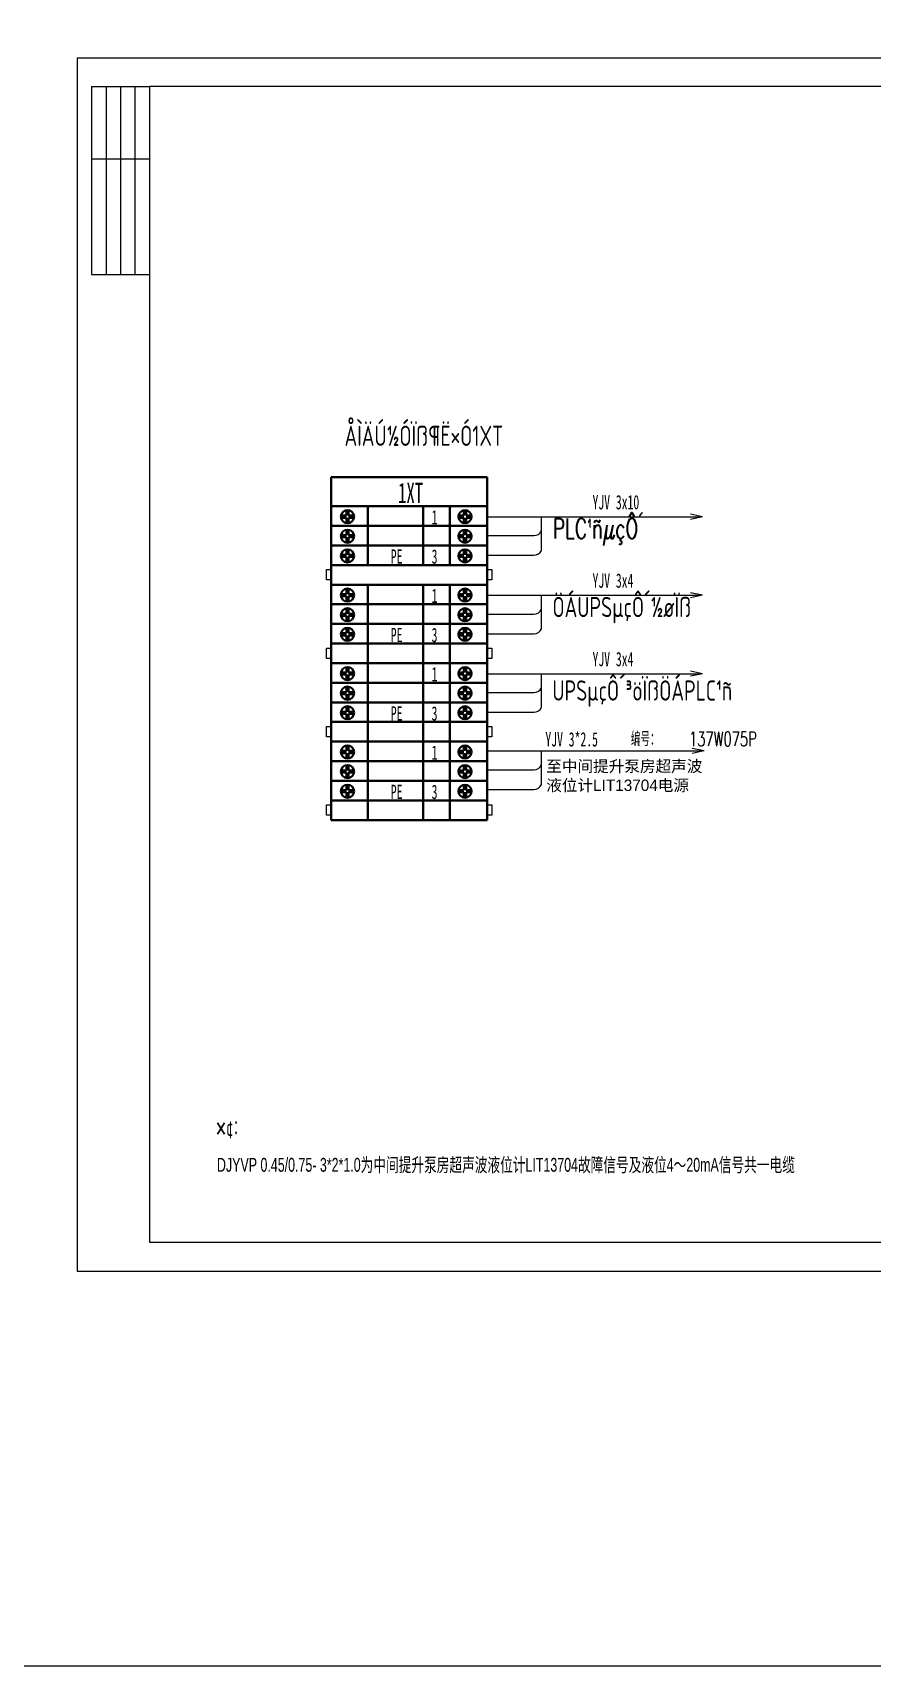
# Model space of a CAD drawing. Header units: millimetres. Extents: x 201 to 11482, y -7821 to 251.
# Drawn here: x 7476 to 7766, y -5888 to -5322 of the extents above; entities that cross this region are included whole.
import ezdxf

# ---------------------------------------------------------------- set-up
doc = ezdxf.new("R2010")
doc.units = ezdxf.units.MM
doc.linetypes.add('CENTER2', pattern=[1.125, 0.75, -0.125, 0.125, -0.125])
doc.layers.add('01', color=3, linetype='Continuous', lineweight=40)
doc.layers.add('SECTION', color=3, linetype='CENTER2', lineweight=9)
doc.layers.add('02', color=7, linetype='Continuous')
doc.layers.add('11', color=7, linetype='Continuous')
doc.styles.add('HZ', font='txt', dxfattribs={"width": 0.67, "bigfont": 'hztxt'})

msp = doc.modelspace()

# ---------------------------------------------------------------- linework, layer by layer
for p, q in [((7491.343, -5331.003), (7491.343, -5751.009)), ((7491.343, -5331.003), (8085.351, -5331.003)), ((7501.343, -5341.004), (7501.343, -5406.004)), ((7506.343, -5341.004), (7506.343, -5406.004)), ((7511.343, -5341.004), (7511.343, -5406.004)), ((7496.343, -5366.004), (7516.343, -5366.004)), ((7496.343, -5406.004), (7516.343, -5406.004)), ((7491.343, -5751.009), (8085.351, -5751.009))]:
    msp.add_line(p, q)
at = {"color": 1}
for p, q in [((7496.343, -5341.004), (7516.343, -5341.004)), ((7496.343, -5341.004), (7496.343, -5406.004)), ((7516.343, -5341.004), (7516.343, -5741.009)), ((8075.351, -5341.004), (7516.343, -5341.004)), ((7516.343, -5741.009), (8075.351, -5741.009)), ((7516.343, -5741.009), (8072.351, -5741.009))]:
    msp.add_line(p, q, dxfattribs=at)
msp.add_lwpolyline([(741.178, -4154.422), (11482.36, -4154.422), (11482.36, -5887.788), (741.178, -5887.788)], close=True)
for points in [[(7579.231, -5511.78), (7577.577, -5511.78), (7577.577, -5508.173), (7579.231, -5508.173)], [(7634.861, -5511.78), (7633.208, -5511.78), (7633.208, -5508.173), (7634.861, -5508.173)], [(7579.231, -5538.931), (7577.577, -5538.931), (7577.577, -5535.324), (7579.231, -5535.324)], [(7634.861, -5538.931), (7633.208, -5538.931), (7633.208, -5535.324), (7634.861, -5535.324)], [(7579.231, -5566.083), (7577.577, -5566.083), (7577.577, -5562.476), (7579.231, -5562.476)], [(7634.861, -5566.083), (7633.208, -5566.083), (7633.208, -5562.476), (7634.861, -5562.476)], [(7579.231, -5593.234), (7577.577, -5593.234), (7577.577, -5589.627), (7579.231, -5589.627)], [(7634.861, -5593.234), (7633.208, -5593.234), (7633.208, -5589.627), (7634.861, -5589.627)]]:
    msp.add_lwpolyline(points, close=True, dxfattribs=at)
at = {"layer": '01', "color": 1, "linetype": 'Continuous'}
for p, q in [((7633.208, -5476.184), (7579.231, -5476.184)), ((7579.231, -5594.855), (7579.231, -5476.184)), ((7633.208, -5476.184), (7633.208, -5594.855)), ((7633.208, -5486.249), (7579.231, -5486.249)), ((7584.519, -5489.503), (7582.637, -5489.503)), ((7584.519, -5490.21), (7582.637, -5490.21)), ((7584.519, -5487.622), (7584.519, -5489.503)), ((7584.519, -5490.21), (7584.519, -5492.091)), ((7585.226, -5487.622), (7585.226, -5489.503)), ((7587.107, -5489.503), (7585.226, -5489.503)), ((7587.107, -5490.21), (7585.226, -5490.21)), ((7585.226, -5490.21), (7585.226, -5492.091)), ((7591.917, -5486.249), (7591.913, -5506.613)), ((7611.111, -5506.613), (7611.111, -5486.249)), ((7620.346, -5486.249), (7620.347, -5506.613)), ((7625.184, -5489.503), (7623.303, -5489.503)), ((7625.184, -5490.21), (7623.303, -5490.21)), ((7625.184, -5487.622), (7625.184, -5489.503)), ((7625.184, -5490.21), (7625.184, -5492.091)), ((7625.891, -5487.622), (7625.891, -5489.503)), ((7627.772, -5489.503), (7625.891, -5489.503)), ((7627.772, -5490.21), (7625.891, -5490.21)), ((7625.891, -5490.21), (7625.891, -5492.091)), ((7633.208, -5493.037), (7579.231, -5493.037)), ((7584.519, -5494.41), (7584.519, -5496.291)), ((7585.226, -5494.41), (7585.226, -5496.291)), ((7625.184, -5494.41), (7625.184, -5496.291)), ((7625.891, -5494.41), (7625.891, -5496.291)), ((7633.208, -5499.825), (7579.231, -5499.825)), ((7584.519, -5496.291), (7582.637, -5496.291)), ((7584.519, -5496.998), (7582.637, -5496.998)), ((7584.519, -5496.998), (7584.519, -5498.879)), ((7584.519, -5501.198), (7584.519, -5503.079)), ((7587.107, -5496.291), (7585.226, -5496.291)), ((7585.226, -5496.998), (7585.226, -5498.879)), ((7587.107, -5496.998), (7585.226, -5496.998)), ((7585.226, -5501.198), (7585.226, -5503.079)), ((7625.184, -5496.291), (7623.303, -5496.291)), ((7625.184, -5496.998), (7623.303, -5496.998)), ((7625.184, -5496.998), (7625.184, -5498.879)), ((7625.184, -5501.198), (7625.184, -5503.079)), ((7627.772, -5496.291), (7625.891, -5496.291)), ((7625.891, -5496.998), (7625.891, -5498.879)), ((7627.772, -5496.998), (7625.891, -5496.998)), ((7625.891, -5501.198), (7625.891, -5503.079)), ((7633.208, -5506.613), (7579.231, -5506.613)), ((7584.519, -5503.079), (7582.637, -5503.079)), ((7584.519, -5503.786), (7582.637, -5503.786)), ((7584.519, -5503.786), (7584.519, -5505.667)), ((7587.107, -5503.079), (7585.226, -5503.079)), ((7585.226, -5503.786), (7585.226, -5505.667)), ((7587.107, -5503.786), (7585.226, -5503.786)), ((7625.184, -5503.079), (7623.303, -5503.079)), ((7625.184, -5503.786), (7623.303, -5503.786)), ((7625.184, -5503.786), (7625.184, -5505.667)), ((7627.772, -5503.079), (7625.891, -5503.079)), ((7625.891, -5503.786), (7625.891, -5505.667)), ((7627.772, -5503.786), (7625.891, -5503.786)), ((7633.208, -5513.401), (7579.231, -5513.401)), ((7584.519, -5516.655), (7582.637, -5516.655)), ((7584.519, -5517.362), (7582.637, -5517.362)), ((7584.519, -5514.773), (7584.519, -5516.655)), ((7584.519, -5517.362), (7584.519, -5519.243)), ((7585.226, -5514.773), (7585.226, -5516.655)), ((7587.107, -5516.655), (7585.226, -5516.655)), ((7585.226, -5517.362), (7585.226, -5519.243)), ((7587.107, -5517.362), (7585.226, -5517.362)), ((7591.912, -5513.401), (7591.902, -5594.855)), ((7611.112, -5594.855), (7611.111, -5513.401)), ((7620.347, -5513.401), (7620.349, -5594.855)), ((7625.184, -5516.655), (7623.303, -5516.655)), ((7625.184, -5517.362), (7623.303, -5517.362)), ((7625.184, -5514.773), (7625.184, -5516.655)), ((7625.184, -5517.362), (7625.184, -5519.243)), ((7625.891, -5514.773), (7625.891, -5516.655)), ((7627.772, -5516.655), (7625.891, -5516.655)), ((7625.891, -5517.362), (7625.891, -5519.243)), ((7627.772, -5517.362), (7625.891, -5517.362)), ((7633.208, -5520.189), (7579.231, -5520.189)), ((7584.519, -5523.442), (7582.637, -5523.442)), ((7584.519, -5524.15), (7582.637, -5524.15)), ((7584.519, -5521.561), (7584.519, -5523.442)), ((7584.519, -5524.15), (7584.519, -5526.031)), ((7585.226, -5521.561), (7585.226, -5523.442)), ((7587.107, -5523.442), (7585.226, -5523.442)), ((7585.226, -5524.15), (7585.226, -5526.031)), ((7587.107, -5524.15), (7585.226, -5524.15)), ((7625.184, -5523.442), (7623.303, -5523.442)), ((7625.184, -5524.15), (7623.303, -5524.15)), ((7625.184, -5521.561), (7625.184, -5523.442)), ((7625.184, -5524.15), (7625.184, -5526.031)), ((7625.891, -5521.561), (7625.891, -5523.442)), ((7627.772, -5523.442), (7625.891, -5523.442)), ((7625.891, -5524.15), (7625.891, -5526.031)), ((7627.772, -5524.15), (7625.891, -5524.15)), ((7633.208, -5526.977), (7579.231, -5526.977)), ((7584.519, -5528.349), (7584.519, -5530.23)), ((7585.226, -5528.349), (7585.226, -5530.23)), ((7625.184, -5528.349), (7625.184, -5530.23)), ((7625.891, -5528.349), (7625.891, -5530.23)), ((7633.208, -5533.765), (7579.231, -5533.765)), ((7584.519, -5530.23), (7582.637, -5530.23)), ((7584.519, -5530.937), (7582.637, -5530.937)), ((7584.519, -5530.937), (7584.519, -5532.819)), ((7587.107, -5530.23), (7585.226, -5530.23)), ((7585.226, -5530.937), (7585.226, -5532.819)), ((7587.107, -5530.937), (7585.226, -5530.937)), ((7625.184, -5530.23), (7623.303, -5530.23)), ((7625.184, -5530.937), (7623.303, -5530.937)), ((7625.184, -5530.937), (7625.184, -5532.819)), ((7627.772, -5530.23), (7625.891, -5530.23)), ((7625.891, -5530.937), (7625.891, -5532.819)), ((7627.772, -5530.937), (7625.891, -5530.937)), ((7633.208, -5540.552), (7579.231, -5540.552)), ((7584.519, -5543.806), (7582.637, -5543.806)), ((7584.519, -5544.513), (7582.637, -5544.513)), ((7584.519, -5541.925), (7584.519, -5543.806)), ((7584.519, -5544.513), (7584.519, -5546.394)), ((7585.226, -5541.925), (7585.226, -5543.806)), ((7587.107, -5543.806), (7585.226, -5543.806)), ((7585.226, -5544.513), (7585.226, -5546.394)), ((7587.107, -5544.513), (7585.226, -5544.513)), ((7625.184, -5543.806), (7623.303, -5543.806)), ((7625.184, -5544.513), (7623.303, -5544.513)), ((7625.184, -5541.925), (7625.184, -5543.806)), ((7625.184, -5544.513), (7625.184, -5546.394)), ((7625.891, -5541.925), (7625.891, -5543.806)), ((7627.772, -5543.806), (7625.891, -5543.806)), ((7625.891, -5544.513), (7625.891, -5546.394)), ((7627.772, -5544.513), (7625.891, -5544.513)), ((7633.208, -5547.34), (7579.231, -5547.34)), ((7584.519, -5550.594), (7582.637, -5550.594)), ((7584.519, -5551.301), (7582.637, -5551.301)), ((7584.519, -5548.713), (7584.519, -5550.594)), ((7584.519, -5551.301), (7584.519, -5553.182)), ((7585.226, -5548.713), (7585.226, -5550.594)), ((7587.107, -5550.594), (7585.226, -5550.594)), ((7585.226, -5551.301), (7585.226, -5553.182)), ((7587.107, -5551.301), (7585.226, -5551.301)), ((7625.184, -5550.594), (7623.303, -5550.594)), ((7625.184, -5551.301), (7623.303, -5551.301)), ((7625.184, -5548.713), (7625.184, -5550.594)), ((7625.184, -5551.301), (7625.184, -5553.182)), ((7625.891, -5548.713), (7625.891, -5550.594)), ((7627.772, -5550.594), (7625.891, -5550.594)), ((7625.891, -5551.301), (7625.891, -5553.182)), ((7627.772, -5551.301), (7625.891, -5551.301)), ((7633.208, -5554.128), (7579.231, -5554.128)), ((7584.519, -5557.382), (7582.637, -5557.382)), ((7584.519, -5558.089), (7582.637, -5558.089)), ((7584.519, -5555.501), (7584.519, -5557.382)), ((7584.519, -5558.089), (7584.519, -5559.97)), ((7585.226, -5555.501), (7585.226, -5557.382)), ((7587.107, -5557.382), (7585.226, -5557.382)), ((7585.226, -5558.089), (7585.226, -5559.97)), ((7587.107, -5558.089), (7585.226, -5558.089)), ((7625.184, -5557.382), (7623.303, -5557.382)), ((7625.184, -5558.089), (7623.303, -5558.089)), ((7625.184, -5555.501), (7625.184, -5557.382)), ((7625.184, -5558.089), (7625.184, -5559.97)), ((7625.891, -5555.501), (7625.891, -5557.382)), ((7627.772, -5557.382), (7625.891, -5557.382)), ((7625.891, -5558.089), (7625.891, -5559.97)), ((7627.772, -5558.089), (7625.891, -5558.089)), ((7633.208, -5560.916), (7579.231, -5560.916)), ((7633.208, -5567.704), (7579.231, -5567.704)), ((7633.208, -5567.704), (7579.231, -5567.704)), ((7584.519, -5569.076), (7584.519, -5570.958)), ((7585.226, -5569.076), (7585.226, -5570.958)), ((7625.184, -5569.076), (7625.184, -5570.958)), ((7625.891, -5569.076), (7625.891, -5570.958)), ((7633.208, -5574.492), (7579.231, -5574.492)), ((7584.519, -5570.958), (7582.637, -5570.958)), ((7584.519, -5571.665), (7582.637, -5571.665)), ((7584.519, -5571.665), (7584.519, -5573.546)), ((7587.107, -5570.958), (7585.226, -5570.958)), ((7585.226, -5571.665), (7585.226, -5573.546)), ((7587.107, -5571.665), (7585.226, -5571.665)), ((7625.184, -5570.958), (7623.303, -5570.958)), ((7625.184, -5571.665), (7623.303, -5571.665)), ((7625.184, -5571.665), (7625.184, -5573.546)), ((7627.772, -5570.958), (7625.891, -5570.958)), ((7625.891, -5571.665), (7625.891, -5573.546)), ((7627.772, -5571.665), (7625.891, -5571.665)), ((7584.519, -5577.746), (7582.637, -5577.746)), ((7584.519, -5578.453), (7582.637, -5578.453)), ((7584.519, -5575.864), (7584.519, -5577.746)), ((7584.519, -5578.453), (7584.519, -5580.334)), ((7585.226, -5575.864), (7585.226, -5577.746)), ((7587.107, -5577.746), (7585.226, -5577.746)), ((7585.226, -5578.453), (7585.226, -5580.334)), ((7587.107, -5578.453), (7585.226, -5578.453)), ((7625.184, -5577.746), (7623.303, -5577.746)), ((7625.184, -5578.453), (7623.303, -5578.453)), ((7625.184, -5575.864), (7625.184, -5577.746)), ((7625.184, -5578.453), (7625.184, -5580.334)), ((7625.891, -5575.864), (7625.891, -5577.746)), ((7627.772, -5577.746), (7625.891, -5577.746)), ((7625.891, -5578.453), (7625.891, -5580.334)), ((7627.772, -5578.453), (7625.891, -5578.453)), ((7633.208, -5581.28), (7579.231, -5581.28)), ((7584.519, -5584.533), (7582.637, -5584.533)), ((7584.519, -5585.24), (7582.637, -5585.24)), ((7584.519, -5582.652), (7584.519, -5584.533)), ((7584.519, -5585.24), (7584.519, -5587.122)), ((7585.226, -5582.652), (7585.226, -5584.533)), ((7587.107, -5584.533), (7585.226, -5584.533)), ((7585.226, -5585.24), (7585.226, -5587.122)), ((7587.107, -5585.24), (7585.226, -5585.24)), ((7625.184, -5584.533), (7623.303, -5584.533)), ((7625.184, -5585.24), (7623.303, -5585.24)), ((7625.184, -5582.652), (7625.184, -5584.533)), ((7625.184, -5585.24), (7625.184, -5587.122)), ((7625.891, -5582.652), (7625.891, -5584.533)), ((7627.772, -5584.533), (7625.891, -5584.533)), ((7625.891, -5585.24), (7625.891, -5587.122)), ((7627.772, -5585.24), (7625.891, -5585.24)), ((7633.208, -5588.068), (7579.231, -5588.068)), ((7633.208, -5594.855), (7579.231, -5594.855))]:
    msp.add_line(p, q, dxfattribs=at)
for centre in [(7584.872, -5489.857), (7625.537, -5489.857), (7584.872, -5496.645), (7625.537, -5496.645), (7584.872, -5503.432), (7625.537, -5503.432), (7584.872, -5517.008), (7625.537, -5517.008), (7584.872, -5523.796), (7625.537, -5523.796), (7584.872, -5530.584), (7625.537, -5530.584), (7584.872, -5544.16), (7625.537, -5544.16), (7584.872, -5550.948), (7625.537, -5550.948), (7584.872, -5557.735), (7625.537, -5557.735), (7584.872, -5571.311), (7625.537, -5571.311), (7584.872, -5578.099), (7625.537, -5578.099), (7584.872, -5584.887), (7625.537, -5584.887)]:
    msp.add_circle(centre, 2.263, dxfattribs=at)
at = {"layer": '02', "color": 3}
for p, q in [((7633.208, -5489.928), (7707.2, -5489.928)), ((7652.036, -5501.546), (7652.036, -5489.928)), ((7633.208, -5496.431), (7649.391, -5496.431)), ((7633.208, -5503.219), (7649.391, -5503.219)), ((7633.208, -5517.08), (7707.2, -5517.08)), ((7652.036, -5528.698), (7652.036, -5517.08)), ((7633.208, -5523.583), (7649.391, -5523.583)), ((7633.208, -5530.371), (7649.391, -5530.371)), ((7633.208, -5544.231), (7707.2, -5544.231)), ((7652.036, -5555.849), (7652.036, -5544.231)), ((7633.208, -5550.734), (7649.391, -5550.734)), ((7633.208, -5557.522), (7649.391, -5557.522)), ((7633.208, -5570.955), (7707.754, -5570.955)), ((7652.036, -5582.573), (7652.036, -5570.955)), ((7633.208, -5577.458), (7649.391, -5577.458)), ((7633.208, -5584.245), (7649.391, -5584.245))]:
    msp.add_line(p, q, dxfattribs=at)
at = {"layer": '02'}
for p, q in [((7707.754, -5489.928), (7703.604, -5489.046)), ((7707.754, -5489.928), (7703.604, -5490.81)), ((7707.754, -5517.08), (7703.604, -5516.198)), ((7707.754, -5517.08), (7703.604, -5517.962)), ((7707.754, -5544.231), (7703.604, -5543.349)), ((7707.754, -5544.231), (7703.604, -5545.113)), ((7708.308, -5570.955), (7704.158, -5570.072)), ((7708.308, -5570.955), (7704.158, -5571.837))]:
    msp.add_line(p, q, dxfattribs=at)
at = {"layer": '02', "color": 3}
for centre in [(7649.358, -5493.452), (7649.358, -5500.24), (7649.358, -5520.604), (7649.358, -5527.391), (7649.358, -5547.755), (7649.358, -5554.543), (7649.358, -5574.478), (7649.358, -5581.266)]:
    msp.add_arc(centre, 2.979, 269.37289, 333.9906, dxfattribs=at)

# ---------------------------------------------------------------- texts
at = {"layer": '01', "color": 1, "linetype": 'Continuous', "width": 0.6}
for s, height, p in [('1XT', 7.0707, (7602.383, -5485.173)), ('1', 4.949, (7613.99, -5492.563)), ('3', 4.949, (7613.991, -5506.139)), ('1', 4.949, (7613.99, -5519.714)), ('3', 4.949, (7613.99, -5533.29)), ('1', 4.949, (7613.992, -5546.866)), ('3', 4.949, (7613.99, -5560.442)), ('1', 4.949, (7613.992, -5574.018)), ('3', 4.949, (7613.99, -5587.593))]:
    msp.add_text(s, height=height, dxfattribs=at).set_placement(p)
at = {"layer": '01', "color": 2, "linetype": 'Continuous', "width": 0.6}
for p in [(7599.861, -5506.139), (7599.861, -5533.29), (7599.861, -5560.442), (7599.861, -5587.593)]:
    msp.add_text('PE', height=4.9495, dxfattribs=at).set_placement(p)
at = {"layer": '11', "color": 7, "linetype": 'Continuous', "width": 0.6}
for s, p in [('YJV 3x10', (7669.667, -5487.323)), ('YJV 3x4', (7669.667, -5514.474)), ('YJV 3x4', (7669.667, -5541.626)), ('YJV 3*2.5', (7653.356, -5569.399))]:
    msp.add_text(s, height=4.9495, dxfattribs=at).set_placement(p)
at = {"layer": '11', "color": 7, "linetype": 'Continuous', "style": 'HZ', "width": 0.67}
for s, height, p in [('编号：', 4.9495, (7682.941, -5569.289)), ('       137W075P', 4.94949, (7680.55, -5569.278)), ('×¢：', 6, (7539.173, -5704.206))]:
    msp.add_text(s, height=height, dxfattribs=at).set_placement(p)
at = {"layer": '11', "color": 7, "linetype": 'Continuous', "insert": (7653.665, -5574.253), "char_height": 4.94949, "width": 105.72008, "attachment_point": 1}
msp.add_mtext('{\\fËÎÌå|b0|i0|c134|p2;\\H0.8x;至中间提升泵房超声波\\P液位计LIT13704电源}', dxfattribs=at)
at = {"layer": '11', "color": 7, "linetype": 'Continuous', "insert": (7539.713, -5711.805), "char_height": 6, "width": 268.01993, "attachment_point": 1, "style": 'HZ'}
msp.add_mtext('{\\fￋￎￌ￥|b0|i0|c134|p2;\\H0.8x;DJYVP 0.45/0.75- 3*2*1.0为中间提升泵房超声波液位计LIT13704故障信号及液位4～20mA信号共一电缆}', dxfattribs=at)
at = {"layer": 'SECTION', "color": 3, "style": 'HZ', "width": 0.67}
for s, height, p in [('ÅÌÄÚ½ÓÏß¶Ë×Ó1XT', 6.98805, (7583.859, -5465.362)), ('PLC¹ñµçÔ´', 6.9881, (7655.915, -5497.453)), ('ÖÁUPSµçÔ´½øÏß', 6.98805, (7655.815, -5524.63)), ('UPSµçÔ´³öÏßÖÁPLC¹ñ', 6.98805, (7655.769, -5553.531))]:
    msp.add_text(s, height=height, dxfattribs=at).set_placement(p)

doc.saveas('drawing.dxf')
